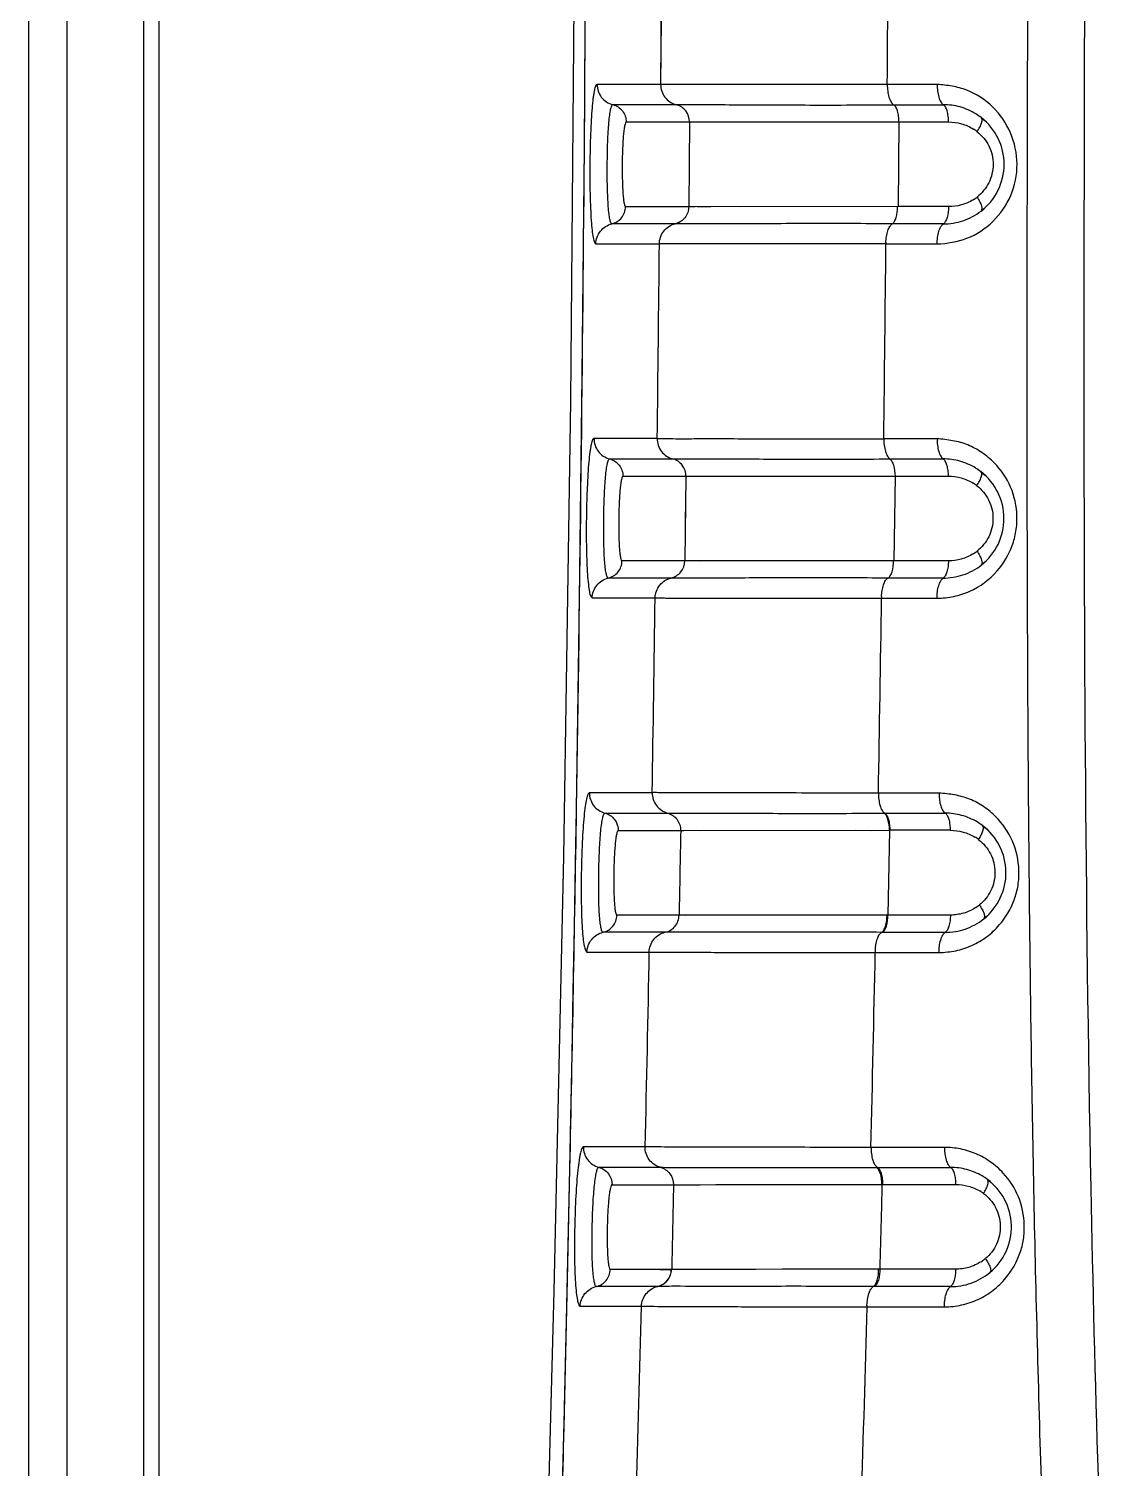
# Model space of a CAD drawing. Header units: millimetres. Extents: x -73584 to -37571, y -61249 to -50748.
# Drawn here: x -48269.71 to -48251.4, y -55144.79 to -55120.41 of the extents above; entities that cross this region are included whole.
import ezdxf

# ---------------------------------------------------------------- set-up
doc = ezdxf.new("R2010")
doc.units = ezdxf.units.MM
doc.header["$LTSCALE"] = 200
for name, color, linetype in [('1', 7, 'Continuous'), ('DIM', 3, 'Continuous'), ('SOLID_1', 7, 'Continuous')]:
    doc.layers.add(name, color=color, linetype=linetype)

# ---------------------------------------------------------------- blocks, each defined once
blk = doc.blocks.new('5569')
at = {"color": 7, "linetype": 'Continuous'}
for p, q in [((-46036.839, -55050.315), (-46036.839, -54818.218)), ((-46037.101, -55042.922), (-46037.101, -54825.611)), ((-46039.052, -55041.77), (-46039.052, -54826.763)), ((-46038.402, -55041.77), (-46038.402, -54826.763))]:
    blk.add_line(p, q, dxfattribs=at)
at = {"layer": '1', "color": 7, "linetype": 'Continuous'}
for p, q in [((-46028.323, -54941.615), (-46028.343, -54944.914)), ((-46028.335, -54943.82), (-46028.343, -54944.914)), ((-46028.343, -54944.914), (-46029.42, -54944.914)), ((-46024.502, -54944.916), (-46028.742, -54944.914)), ((-46023.657, -54944.916), (-46024.502, -54944.916)), ((-46029.155, -54945.256), (-46028.081, -54945.256)), ((-46024.395, -54945.257), (-46023.553, -54945.257)), ((-46028.927, -54945.55), (-46027.855, -54945.55)), ((-46027.856, -54945.55), (-46027.867, -54946.985)), ((-46027.855, -54945.55), (-46023.463, -54945.549)), ((-46027.417, -54945.549), (-46026.997, -54945.55)), ((-46026.997, -54945.55), (-46025.119, -54945.549)), ((-46024.585, -54945.549), (-46024.307, -54945.549)), ((-46024.307, -54945.549), (-46024.32, -54946.984)), ((-46022.909, -54945.477), (-46022.842, -54945.533)), ((-46027.867, -54946.985), (-46028.938, -54946.985)), ((-46027.867, -54946.985), (-46028.937, -54946.985)), ((-46024.32, -54946.984), (-46027.867, -54946.985)), ((-46027.004, -54946.985), (-46027.423, -54946.984)), ((-46023.463, -54946.984), (-46024.32, -54946.984)), ((-46022.851, -54947.008), (-46022.913, -54947.06)), ((-46028.098, -54947.275), (-46029.17, -54947.275)), ((-46023.552, -54947.276), (-46024.418, -54947.276)), ((-46029.441, -54947.613), (-46028.365, -54947.613)), ((-46024.525, -54947.616), (-46023.657, -54947.616)), ((-46028.4, -54950.913), (-46029.472, -54950.913)), ((-46028.601, -54950.913), (-46028.797, -54950.913)), ((-46023.659, -54950.917), (-46024.562, -54950.917)), ((-46029.209, -54951.256), (-46028.14, -54951.256)), ((-46024.455, -54951.257), (-46023.555, -54951.257)), ((-46022.915, -54951.474), (-46022.848, -54951.53)), ((-46028.982, -54951.551), (-46027.915, -54951.551)), ((-46027.915, -54951.551), (-46027.934, -54952.986)), ((-46027.915, -54951.551), (-46024.371, -54951.549)), ((-46027.563, -54951.55), (-46027.143, -54951.55)), ((-46027.143, -54951.55), (-46026.668, -54951.55)), ((-46026.485, -54951.55), (-46025.562, -54951.549)), ((-46024.371, -54951.549), (-46024.391, -54952.984)), ((-46024.371, -54951.549), (-46023.465, -54951.549)), ((-46027.922, -54952.03), (-46027.925, -54952.27)), ((-46027.934, -54952.986), (-46028.998, -54952.986)), ((-46024.391, -54952.984), (-46027.934, -54952.986)), ((-46027.865, -54952.984), (-46027.934, -54952.986)), ((-46023.466, -54952.984), (-46024.39, -54952.984)), ((-46022.848, -54953.004), (-46022.91, -54953.056)), ((-46028.167, -54953.275), (-46029.232, -54953.275)), ((-46023.555, -54953.276), (-46024.492, -54953.276)), ((-46029.504, -54953.612), (-46028.435, -54953.612)), ((-46024.599, -54953.617), (-46023.659, -54953.617)), ((-46028.487, -54956.911), (-46029.55, -54956.911)), ((-46023.625, -54956.918), (-46024.653, -54956.918)), ((-46029.77, -54957.195), (-46029.769, -54957.195)), ((-46029.287, -54957.256), (-46028.227, -54957.256)), ((-46024.557, -54957.257), (-46023.52, -54957.257)), ((-46029.062, -54957.551), (-46027.949, -54957.551)), ((-46028.005, -54957.551), (-46024.465, -54957.548)), ((-46027.659, -54957.551), (-46025.049, -54957.548)), ((-46025.049, -54957.548), (-46024.761, -54957.549)), ((-46024.465, -54957.548), (-46024.492, -54958.983)), ((-46023.431, -54957.548), (-46024.465, -54957.548)), ((-46022.887, -54957.468), (-46022.822, -54957.523)), ((-46028.031, -54958.986), (-46029.084, -54958.987)), ((-46023.433, -54958.983), (-46028.033, -54958.987)), ((-46026.969, -54958.985), (-46027.571, -54958.986)), ((-46022.806, -54958.996), (-46022.867, -54959.049)), ((-46028.263, -54959.275), (-46029.319, -54959.275)), ((-46023.521, -54959.276), (-46024.598, -54959.276)), ((-46029.593, -54959.611), (-46028.536, -54959.611)), ((-46024.705, -54959.618), (-46023.625, -54959.618)), ((-46028.604, -54962.91), (-46029.652, -54962.91)), ((-46028.798, -54962.91), (-46028.989, -54962.91)), ((-46023.534, -54962.92), (-46024.778, -54962.92)), ((-46029.955, -54966.628), (-46029.881, -54963.284)), ((-46029.882, -54963.284), (-46029.881, -54963.284)), ((-46029.392, -54963.255), (-46028.348, -54963.255)), ((-46028.77, -54963.255), (-46028.568, -54963.255)), ((-46024.686, -54963.258), (-46023.429, -54963.258)), ((-46029.167, -54963.552), (-46028.125, -54963.552)), ((-46028.128, -54963.552), (-46024.593, -54963.547)), ((-46027.671, -54963.552), (-46027.41, -54963.55)), ((-46025.176, -54963.549), (-46024.593, -54963.547)), ((-46024.576, -54963.55), (-46024.593, -54963.547)), ((-46024.576, -54963.547), (-46023.339, -54963.547)), ((-46022.806, -54963.461), (-46022.744, -54963.511)), ((-46028.162, -54964.987), (-46029.196, -54964.987)), ((-46028.353, -54964.987), (-46028.156, -54964.987)), ((-46024.648, -54964.982), (-46028.157, -54964.987)), ((-46028.045, -54964.986), (-46028.157, -54964.987)), ((-46024.648, -54964.982), (-46025.227, -54964.984)), ((-46023.344, -54964.982), (-46024.648, -54964.982)), ((-46022.705, -54964.986), (-46022.763, -54965.038)), ((-46028.396, -54965.274), (-46029.433, -54965.274)), ((-46028.39, -54965.274), (-46028.395, -54965.274)), ((-46023.431, -54965.277), (-46024.739, -54965.277)), ((-46029.707, -54965.609), (-46028.667, -54965.609)), ((-46024.846, -54965.621), (-46023.533, -54965.621)), ((-46029.98, -54967.664), (-46029.955, -54966.628))]:
    blk.add_line(p, q, dxfattribs=at)
for points in [[(-46029.77, -54957.195), (-46029.717, -54953.632), (-46029.672, -54949.836), (-46029.636, -54945.982), (-46029.611, -54942.07), (-46029.596, -54938.101), (-46029.591, -54934.266)], [(-46029.112, -54944.914), (-46029.276, -54944.914), (-46029.42, -54944.914)], [(-46027.855, -54945.55), (-46027.828, -54945.55), (-46027.801, -54945.55), (-46027.775, -54945.55), (-46027.747, -54945.55)], [(-46027.679, -54945.55), (-46027.644, -54945.55), (-46027.604, -54945.55), (-46027.552, -54945.55), (-46027.488, -54945.549), (-46027.417, -54945.549)], [(-46027.758, -54946.985), (-46027.786, -54946.985), (-46027.813, -54946.985), (-46027.84, -54946.985), (-46027.867, -54946.985)], [(-46027.423, -54946.984), (-46027.495, -54946.985), (-46027.559, -54946.985), (-46027.612, -54946.985), (-46027.653, -54946.985), (-46027.69, -54946.985), (-46027.725, -54946.985)], [(-46028.987, -54950.913), (-46029.165, -54950.913), (-46029.328, -54950.913), (-46029.473, -54950.913)], [(-46027.882, -54951.55), (-46027.848, -54951.551), (-46027.815, -54951.55), (-46027.734, -54951.551)], [(-46027.734, -54951.551), (-46027.684, -54951.55), (-46027.629, -54951.55), (-46027.563, -54951.55)], [(-46028.133, -54952.986), (-46028.328, -54952.986), (-46028.516, -54952.986), (-46028.693, -54952.986), (-46028.854, -54952.986), (-46028.998, -54952.986)], [(-46024.391, -54952.984), (-46024.993, -54952.985), (-46025.536, -54952.984), (-46026.02, -54952.984), (-46026.446, -54952.985), (-46026.807, -54952.985), (-46027.109, -54952.985), (-46027.36, -54952.985), (-46027.547, -54952.985), (-46027.683, -54952.987), (-46027.865, -54952.984)], [(-46029.882, -54963.284), (-46029.864, -54962.414), (-46029.843, -54961.347), (-46029.823, -54960.274), (-46029.803, -54959.195), (-46029.785, -54958.11), (-46029.77, -54957.195)], [(-46029.062, -54957.551), (-46028.917, -54957.552), (-46028.756, -54957.551), (-46028.58, -54957.551), (-46028.393, -54957.551)], [(-46028.031, -54958.986), (-46028.226, -54958.986), (-46028.419, -54958.986), (-46028.604, -54958.986), (-46028.779, -54958.986), (-46028.94, -54958.987), (-46029.084, -54958.987)], [(-46027.771, -54958.986), (-46027.915, -54958.988), (-46028.033, -54958.987)], [(-46024.506, -54958.983), (-46025.076, -54958.985), (-46025.614, -54958.984), (-46026.116, -54958.983), (-46026.572, -54958.985), (-46026.969, -54958.985)], [(-46029.173, -54962.91), (-46029.347, -54962.91), (-46029.508, -54962.911), (-46029.653, -54962.91)], [(-46031.201, -54985.299), (-46030.891, -54983.906), (-46030.664, -54982.456), (-46030.504, -54980.952), (-46030.388, -54979.403), (-46030.299, -54977.809), (-46030.231, -54976.168), (-46030.172, -54974.478), (-46030.118, -54972.734), (-46030.065, -54970.934), (-46030.016, -54969.074), (-46029.968, -54967.152), (-46029.922, -54965.162), (-46029.882, -54963.284)], [(-46029.972, -54967.322), (-46029.927, -54965.377), (-46029.881, -54963.284)], [(-46029.167, -54963.552), (-46029.023, -54963.553), (-46028.864, -54963.552), (-46028.69, -54963.551), (-46028.507, -54963.552), (-46028.318, -54963.551), (-46028.125, -54963.552)], [(-46028.128, -54963.552), (-46028.014, -54963.551), (-46027.671, -54963.552)], [(-46027.41, -54963.55), (-46026.689, -54963.549), (-46026.231, -54963.548), (-46025.176, -54963.549)], [(-46028.353, -54964.987), (-46028.541, -54964.987), (-46028.722, -54964.987), (-46028.894, -54964.987), (-46029.053, -54964.988), (-46029.196, -54964.987)], [(-46027.444, -54964.986), (-46027.703, -54964.987), (-46028.045, -54964.986)], [(-46025.227, -54964.984), (-46026.275, -54964.983), (-46026.729, -54964.985), (-46027.444, -54964.986)]]:
    blk.add_lwpolyline(points, dxfattribs=at)
for centre, radius, start, end in [((-47447.441, -54934.693), 1417.851, 359.090686, 0.017243), ((-47338.492, -54934.868), 1314.028, 359.561867, 359.705763), ((-46023.551, -54946.303), 1.047, 52.1466, 58.2903), ((-46023.523, -54946.266), 1.001, 307.5551, 52.1364), ((-46023.432, -54946.293), 0.735, 51.9359, 58.0799), ((-46023.449, -54946.215), 0.767, 301.7368, 307.6043), ((-47300.23, -54935.718), 1271.921, 359.315511, 359.464139), ((-47232.584, -54935.787), 1208.117, 359.282472, 359.439004), ((-46023.649, -54947.616), 0.877, 178.4112, 179.9841), ((-46023.553, -54952.304), 1.047, 52.4266, 58.5237), ((-46023.525, -54952.266), 1.001, 307.9153, 52.4141), ((-46023.424, -54952.279), 0.719, 52.1078, 58.4201), ((-46023.45, -54952.217), 0.764, 302.1009, 307.9806), ((-47216.365, -54936.808), 1188.048, 359.030428, 359.18956), ((-47138.807, -54937.071), 1114.331, 358.979503, 359.149239), ((-46023.724, -54953.616), 0.875, 178.2217, 180.0396), ((-47322.007, -54936.412), 1292.406, 358.80863, 359.078635), ((-46023.519, -54958.304), 1.048, 52.9197, 58.9354), ((-46023.491, -54958.266), 1.001, 308.5889, 52.9037), ((-46023.385, -54958.269), 0.709, 52.5357, 58.9555), ((-46023.417, -54958.215), 0.764, 302.8062, 308.6406), ((-47145.149, -54938.094), 1116.821, 358.726758, 358.896054), ((-46967.074, -54940.367), 942.565, 358.62898, 358.82969), ((-46023.832, -54959.616), 0.873, 178.0876, 180.1341), ((-46023.428, -54964.305), 1.048, 53.609, 59.509), ((-46023.29, -54964.26), 0.7, 53.1779, 59.5936), ((-46023.4, -54964.266), 1.001, 309.5944, 53.5896), ((-46023.329, -54964.213), 0.766, 302.953, 309.6437), ((-46997.985, -54941.574), 969.615, 358.384571, 358.57959), ((-47109.05, -54936.393), 1084.599, 358.281347, 358.455818), ((-46023.973, -54965.616), 0.872, 179.0827, 180.2666), ((-46890.302, -54946.929), 860.572, 358.265163, 358.619362)]:
    blk.add_arc(centre, radius, start, end, dxfattribs=at)
for points, knots in [([(-46022.106, -54934.266), (-46022.106, -54937.529), (-46022.131, -54944.055), (-46022.145, -54952.213), (-46022.103, -54958.74), (-46022.033, -54963.635), (-46021.904, -54968.529), (-46021.787, -54971.791), (-46021.718, -54973.422)], [0, 0, 0, 0, 0.249953, 0.499941, 0.624946, 0.74996, 0.874982, 1, 1, 1, 1]), ([(-46029.42, -54944.914), (-46029.43, -54944.91), (-46029.447, -54944.94), (-46029.457, -54944.972), (-46029.468, -54945.02), (-46029.478, -54945.076), (-46029.488, -54945.144), (-46029.497, -54945.222), (-46029.509, -54945.346), (-46029.521, -54945.521), (-46029.536, -54945.839), (-46029.543, -54946.178), (-46029.544, -54946.523), (-46029.54, -54946.773), (-46029.532, -54947.004), (-46029.522, -54947.207), (-46029.508, -54947.371), (-46029.492, -54947.482), (-46029.477, -54947.547), (-46029.466, -54947.58), (-46029.456, -54947.603), (-46029.446, -54947.613), (-46029.441, -54947.613)], [0, 0, 0, 0, 0.012052, 0.024956, 0.042165, 0.063413, 0.088571, 0.117497, 0.150025, 0.224852, 0.310431, 0.49991, 0.596653, 0.689492, 0.77491, 0.850335, 0.912042, 0.956409, 0.972648, 0.985541, 0.994716, 1, 1, 1, 1]), ([(-46029.42, -54944.914), (-46029.42, -54944.989), (-46029.381, -54945.11), (-46029.265, -54945.214), (-46029.192, -54945.247), (-46029.154, -54945.256)], [0, 0, 0, 0, 0.48949, 0.749092, 1, 1, 1, 1]), ([(-46028.343, -54944.914), (-46028.343, -54944.99), (-46028.292, -54945.147), (-46028.154, -54945.238), (-46028.08, -54945.256)], [0, 0, 0, 0, 0.502216, 1, 1, 1, 1]), ([(-46024.502, -54944.916), (-46024.502, -54944.952), (-46024.497, -54945.024), (-46024.478, -54945.125), (-46024.445, -54945.204), (-46024.413, -54945.246), (-46024.395, -54945.257)], [0, 0, 0, 0, 0.297087, 0.587251, 0.828004, 1, 1, 1, 1]), ([(-46022.716, -54945.295), (-46022.841, -54945.174), (-46023.066, -54945.027), (-46023.401, -54944.937), (-46023.572, -54944.92), (-46023.657, -54944.916)], [0, 0, 0, 0, 0.50412, 0.752607, 1, 1, 1, 1]), ([(-46023.657, -54944.916), (-46023.657, -54944.952), (-46023.652, -54945.024), (-46023.634, -54945.124), (-46023.602, -54945.204), (-46023.57, -54945.246), (-46023.553, -54945.257)], [0, 0, 0, 0, 0.2979, 0.588724, 0.829401, 1, 1, 1, 1]), ([(-46029.17, -54947.275), (-46029.173, -54947.275), (-46029.181, -54947.269), (-46029.194, -54947.243), (-46029.207, -54947.187), (-46029.22, -54947.096), (-46029.231, -54946.972), (-46029.239, -54946.822), (-46029.248, -54946.585), (-46029.249, -54946.333), (-46029.245, -54946.076), (-46029.24, -54945.89), (-46029.232, -54945.719), (-46029.222, -54945.568), (-46029.209, -54945.443), (-46029.194, -54945.348), (-46029.179, -54945.29), (-46029.166, -54945.263), (-46029.158, -54945.256), (-46029.154, -54945.256)], [0, 0, 0, 0, 0.005095, 0.013507, 0.042615, 0.0882, 0.149453, 0.224146, 0.309336, 0.497832, 0.594032, 0.686201, 0.770907, 0.845571, 0.907826, 0.955381, 0.98606, 0.994829, 1, 1, 1, 1]), ([(-46029.154, -54945.256), (-46029.091, -54945.272), (-46028.971, -54945.349), (-46028.926, -54945.484), (-46028.927, -54945.55)], [0, 0, 0, 0, 0.499352, 1, 1, 1, 1]), ([(-46028.08, -54945.256), (-46027.711, -54945.256), (-46027.164, -54945.256), (-46026.409, -54945.259), (-46025.55, -54945.265), (-46024.871, -54945.261), (-46024.399, -54945.257)], [0, 0, 0, 0, 0.300217, 0.446359, 0.615522, 1, 1, 1, 1]), ([(-46027.854, -54945.55), (-46027.854, -54945.484), (-46027.898, -54945.35), (-46028.017, -54945.272), (-46028.08, -54945.256)], [0, 0, 0, 0, 0.5023, 1, 1, 1, 1]), ([(-46024.303, -54945.549), (-46024.303, -54945.517), (-46024.307, -54945.454), (-46024.324, -54945.368), (-46024.352, -54945.3), (-46024.38, -54945.266), (-46024.395, -54945.257)], [0, 0, 0, 0, 0.305731, 0.597976, 0.834022, 1, 1, 1, 1]), ([(-46023.001, -54945.413), (-46023.084, -54945.361), (-46023.263, -54945.283), (-46023.457, -54945.257), (-46023.553, -54945.257)], [0, 0, 0, 0, 0.505184, 1, 1, 1, 1]), ([(-46023.463, -54945.549), (-46023.463, -54945.517), (-46023.468, -54945.454), (-46023.484, -54945.368), (-46023.511, -54945.301), (-46023.538, -54945.266), (-46023.553, -54945.257)], [0, 0, 0, 0, 0.306788, 0.599737, 0.835553, 1, 1, 1, 1]), ([(-46022.712, -54947.233), (-46022.586, -54947.109), (-46022.374, -54946.807), (-46022.265, -54946.263), (-46022.38, -54945.723), (-46022.589, -54945.419), (-46022.716, -54945.295)], [0, 0, 0, 0, 0.247361, 0.500087, 0.75275, 1, 1, 1, 1]), ([(-46028.927, -54945.55), (-46028.933, -54945.549), (-46028.945, -54945.574), (-46028.953, -54945.611), (-46028.965, -54945.679), (-46028.974, -54945.766), (-46028.982, -54945.874), (-46028.991, -54946.043), (-46028.996, -54946.268), (-46028.994, -54946.492), (-46028.988, -54946.661), (-46028.982, -54946.769), (-46028.974, -54946.856), (-46028.964, -54946.924), (-46028.955, -54946.962), (-46028.944, -54946.985), (-46028.937, -54946.985)], [0, 0, 0, 0, 0.012821, 0.04244, 0.088768, 0.150511, 0.225615, 0.311195, 0.500473, 0.689615, 0.775071, 0.850053, 0.911678, 0.957834, 0.987183, 1, 1, 1, 1]), ([(-46023.463, -54945.549), (-46023.39, -54945.55), (-46023.242, -54945.569), (-46023.106, -54945.63), (-46023.043, -54945.669)], [0, 0, 0, 0, 0.496989, 1, 1, 1, 1]), ([(-46022.978, -54945.714), (-46022.961, -54945.689), (-46022.933, -54945.64), (-46022.906, -54945.579), (-46022.895, -54945.535), (-46022.893, -54945.505), (-46022.9, -54945.484), (-46022.909, -54945.477)], [0, 0, 0, 0, 0.34852, 0.653554, 0.773214, 0.869088, 1, 1, 1, 1]), ([(-46022.978, -54945.714), (-46022.937, -54945.746), (-46022.862, -54945.82), (-46022.746, -54945.999), (-46022.683, -54946.269), (-46022.747, -54946.538), (-46022.864, -54946.716), (-46022.94, -54946.79), (-46022.981, -54946.822)], [0, 0, 0, 0, 0.122571, 0.247329, 0.499936, 0.752621, 0.877368, 1, 1, 1, 1]), ([(-46022.981, -54946.822), (-46022.965, -54946.847), (-46022.936, -54946.896), (-46022.909, -54946.957), (-46022.899, -54947.002), (-46022.898, -54947.031), (-46022.904, -54947.053), (-46022.913, -54947.06)], [0, 0, 0, 0, 0.348523, 0.653559, 0.773219, 0.869091, 1, 1, 1, 1]), ([(-46029.17, -54947.275), (-46029.106, -54947.261), (-46028.985, -54947.186), (-46028.938, -54947.051), (-46028.937, -54946.985)], [0, 0, 0, 0, 0.499353, 1, 1, 1, 1]), ([(-46027.867, -54946.985), (-46027.868, -54947.051), (-46027.914, -54947.185), (-46028.034, -54947.261), (-46028.098, -54947.275)], [0, 0, 0, 0, 0.502394, 1, 1, 1, 1]), ([(-46024.418, -54947.276), (-46024.403, -54947.267), (-46024.375, -54947.231), (-46024.337, -54947.134), (-46024.326, -54947.046), (-46024.326, -54946.984)], [0, 0, 0, 0, 0.171607, 0.405948, 1, 1, 1, 1]), ([(-46023.463, -54946.984), (-46023.463, -54947.046), (-46023.474, -54947.134), (-46023.511, -54947.231), (-46023.537, -54947.267), (-46023.552, -54947.276)], [0, 0, 0, 0, 0.595852, 0.830056, 1, 1, 1, 1]), ([(-46023.552, -54947.276), (-46023.44, -54947.276), (-46023.211, -54947.239), (-46023.005, -54947.13), (-46022.913, -54947.06)], [0, 0, 0, 0, 0.491754, 1, 1, 1, 1]), ([(-46023.046, -54946.867), (-46023.108, -54946.905), (-46023.244, -54946.965), (-46023.39, -54946.984), (-46023.463, -54946.984)], [0, 0, 0, 0, 0.502953, 1, 1, 1, 1]), ([(-46029.441, -54947.613), (-46029.44, -54947.537), (-46029.381, -54947.384), (-46029.244, -54947.293), (-46029.17, -54947.275)], [0, 0, 0, 0, 0.500622, 1, 1, 1, 1]), ([(-46028.365, -54947.613), (-46028.364, -54947.537), (-46028.311, -54947.381), (-46028.17, -54947.292), (-46028.097, -54947.275)], [0, 0, 0, 0, 0.502288, 1, 1, 1, 1]), ([(-46024.418, -54947.276), (-46024.889, -54947.272), (-46025.568, -54947.268), (-46026.425, -54947.273), (-46027.18, -54947.276), (-46027.728, -54947.276), (-46028.096, -54947.275)], [0, 0, 0, 0, 0.384335, 0.553398, 0.699395, 1, 1, 1, 1]), ([(-46024.525, -54947.592), (-46024.524, -54947.558), (-46024.518, -54947.49), (-46024.498, -54947.397), (-46024.466, -54947.324), (-46024.435, -54947.286), (-46024.418, -54947.276)], [0, 0, 0, 0, 0.302272, 0.59128, 0.828823, 1, 1, 1, 1]), ([(-46023.657, -54947.616), (-46023.486, -54947.609), (-46023.136, -54947.553), (-46022.837, -54947.356), (-46022.712, -54947.233)], [0, 0, 0, 0, 0.495123, 1, 1, 1, 1]), ([(-46023.657, -54947.616), (-46023.657, -54947.58), (-46023.652, -54947.508), (-46023.633, -54947.408), (-46023.602, -54947.328), (-46023.57, -54947.287), (-46023.552, -54947.276)], [0, 0, 0, 0, 0.298291, 0.589223, 0.829699, 1, 1, 1, 1]), ([(-46024.525, -54947.616), (-46024.781, -54947.616), (-46025.275, -54947.616), (-46025.983, -54947.616), (-46026.62, -54947.615), (-46027.17, -54947.614), (-46027.569, -54947.614), (-46027.837, -54947.614), (-46027.992, -54947.615), (-46028.114, -54947.617), (-46028.209, -54947.615), (-46028.289, -54947.611), (-46028.34, -54947.612), (-46028.365, -54947.613)], [0, 0, 0, 0, 0.199406, 0.386353, 0.55326, 0.696877, 0.816093, 0.865518, 0.906306, 0.937036, 0.960437, 0.980671, 1, 1, 1, 1]), ([(-46029.473, -54950.913), (-46029.484, -54950.91), (-46029.499, -54950.939), (-46029.51, -54950.971), (-46029.522, -54951.018), (-46029.532, -54951.074), (-46029.547, -54951.172), (-46029.562, -54951.318), (-46029.577, -54951.52), (-46029.589, -54951.751), (-46029.598, -54952.002), (-46029.604, -54952.347), (-46029.604, -54952.685), (-46029.595, -54953.003), (-46029.585, -54953.206), (-46029.571, -54953.372), (-46029.555, -54953.493), (-46029.536, -54953.571), (-46029.514, -54953.604), (-46029.504, -54953.612)], [0, 0, 0, 0, 0.012452, 0.025097, 0.042101, 0.06331, 0.088544, 0.150245, 0.225285, 0.31097, 0.403992, 0.500793, 0.69033, 0.775625, 0.850542, 0.912752, 0.958583, 0.985417, 1, 1, 1, 1]), ([(-46029.472, -54950.913), (-46029.473, -54950.988), (-46029.434, -54951.108), (-46029.319, -54951.213), (-46029.246, -54951.247), (-46029.208, -54951.256)], [0, 0, 0, 0, 0.489108, 0.748818, 1, 1, 1, 1]), ([(-46028.4, -54950.913), (-46028.401, -54950.989), (-46028.351, -54951.146), (-46028.213, -54951.237), (-46028.139, -54951.256)], [0, 0, 0, 0, 0.502204, 1, 1, 1, 1]), ([(-46028.4, -54950.913), (-46028.349, -54950.908), (-46028.226, -54950.913), (-46027.99, -54950.915), (-46027.654, -54950.913), (-46027.206, -54950.914), (-46026.657, -54950.914), (-46026.019, -54950.915), (-46025.311, -54950.916), (-46024.817, -54950.917), (-46024.562, -54950.917)], [0, 0, 0, 0, 0.039961, 0.095851, 0.184507, 0.30277, 0.446364, 0.613664, 0.800761, 1, 1, 1, 1]), ([(-46024.562, -54950.917), (-46024.562, -54950.953), (-46024.557, -54951.025), (-46024.538, -54951.125), (-46024.505, -54951.205), (-46024.473, -54951.246), (-46024.455, -54951.257)], [0, 0, 0, 0, 0.297515, 0.58778, 0.828295, 1, 1, 1, 1]), ([(-46022.688, -54951.325), (-46022.753, -54951.26), (-46022.893, -54951.142), (-46023.132, -54951.011), (-46023.393, -54950.941), (-46023.57, -54950.923), (-46023.659, -54950.917)], [0, 0, 0, 0, 0.254893, 0.505799, 0.753129, 1, 1, 1, 1]), ([(-46023.659, -54950.917), (-46023.659, -54950.953), (-46023.654, -54951.025), (-46023.635, -54951.125), (-46023.604, -54951.204), (-46023.572, -54951.246), (-46023.555, -54951.257)], [0, 0, 0, 0, 0.298255, 0.589189, 0.829685, 1, 1, 1, 1]), ([(-46029.232, -54953.275), (-46029.235, -54953.275), (-46029.244, -54953.268), (-46029.256, -54953.241), (-46029.27, -54953.183), (-46029.283, -54953.089), (-46029.294, -54952.964), (-46029.302, -54952.815), (-46029.308, -54952.579), (-46029.308, -54952.266), (-46029.301, -54951.952), (-46029.289, -54951.716), (-46029.278, -54951.566), (-46029.264, -54951.442), (-46029.248, -54951.348), (-46029.233, -54951.29), (-46029.22, -54951.263), (-46029.212, -54951.256), (-46029.208, -54951.256)], [0, 0, 0, 0, 0.005243, 0.01402, 0.044507, 0.091678, 0.153425, 0.227516, 0.311758, 0.499352, 0.687122, 0.771596, 0.845991, 0.908035, 0.95543, 0.986011, 0.994789, 1, 1, 1, 1]), ([(-46029.208, -54951.256), (-46029.145, -54951.272), (-46029.029, -54951.352), (-46028.981, -54951.485), (-46028.982, -54951.551)], [0, 0, 0, 0, 0.499348, 1, 1, 1, 1]), ([(-46028.138, -54951.256), (-46027.77, -54951.256), (-46027.015, -54951.255), (-46025.79, -54951.265), (-46024.934, -54951.26), (-46024.463, -54951.257)], [0, 0, 0, 0, 0.300958, 0.615649, 1, 1, 1, 1]), ([(-46027.914, -54951.551), (-46027.914, -54951.485), (-46027.957, -54951.35), (-46028.075, -54951.272), (-46028.138, -54951.256)], [0, 0, 0, 0, 0.502274, 1, 1, 1, 1]), ([(-46024.463, -54951.257), (-46024.448, -54951.266), (-46024.42, -54951.3), (-46024.381, -54951.397), (-46024.371, -54951.486), (-46024.371, -54951.549)], [0, 0, 0, 0, 0.164361, 0.402755, 1, 1, 1, 1]), ([(-46023.006, -54951.41), (-46023.089, -54951.36), (-46023.267, -54951.283), (-46023.46, -54951.257), (-46023.555, -54951.257)], [0, 0, 0, 0, 0.505133, 1, 1, 1, 1]), ([(-46023.465, -54951.549), (-46023.465, -54951.517), (-46023.469, -54951.454), (-46023.486, -54951.368), (-46023.513, -54951.301), (-46023.54, -54951.266), (-46023.555, -54951.257)], [0, 0, 0, 0, 0.307018, 0.600027, 0.83573, 1, 1, 1, 1]), ([(-46022.983, -54951.711), (-46022.966, -54951.686), (-46022.938, -54951.637), (-46022.911, -54951.576), (-46022.901, -54951.531), (-46022.899, -54951.502), (-46022.905, -54951.481), (-46022.914, -54951.474)], [0, 0, 0, 0, 0.34853, 0.653569, 0.773229, 0.8691, 1, 1, 1, 1]), ([(-46022.639, -54953.153), (-46022.53, -54953.028), (-46022.398, -54952.807), (-46022.313, -54952.482), (-46022.291, -54952.143), (-46022.379, -54951.724), (-46022.573, -54951.442), (-46022.688, -54951.325)], [0, 0, 0, 0, 0.248015, 0.374368, 0.50145, 0.753336, 1, 1, 1, 1]), ([(-46028.982, -54951.551), (-46028.988, -54951.55), (-46029, -54951.574), (-46029.009, -54951.611), (-46029.021, -54951.68), (-46029.031, -54951.767), (-46029.039, -54951.875), (-46029.049, -54952.044), (-46029.055, -54952.268), (-46029.054, -54952.493), (-46029.049, -54952.662), (-46029.042, -54952.77), (-46029.035, -54952.857), (-46029.024, -54952.925), (-46029.017, -54952.962), (-46029.005, -54952.986), (-46028.998, -54952.986)], [0, 0, 0, 0, 0.012904, 0.04258, 0.088956, 0.150737, 0.225865, 0.311459, 0.500697, 0.689755, 0.775163, 0.850078, 0.911629, 0.957778, 0.987256, 1, 1, 1, 1]), ([(-46023.465, -54951.549), (-46023.393, -54951.549), (-46023.246, -54951.568), (-46023.11, -54951.628), (-46023.048, -54951.666)], [0, 0, 0, 0, 0.497004, 1, 1, 1, 1]), ([(-46022.983, -54951.711), (-46022.942, -54951.743), (-46022.866, -54951.817), (-46022.749, -54951.995), (-46022.685, -54952.264), (-46022.748, -54952.534), (-46022.864, -54952.712), (-46022.939, -54952.786), (-46022.98, -54952.819)], [0, 0, 0, 0, 0.122558, 0.247306, 0.499898, 0.752609, 0.877348, 1, 1, 1, 1]), ([(-46023.044, -54952.863), (-46023.107, -54952.903), (-46023.244, -54952.964), (-46023.392, -54952.983), (-46023.466, -54952.984)], [0, 0, 0, 0, 0.502953, 1, 1, 1, 1]), ([(-46022.98, -54952.819), (-46022.963, -54952.844), (-46022.934, -54952.892), (-46022.907, -54952.954), (-46022.897, -54952.998), (-46022.895, -54953.027), (-46022.901, -54953.049), (-46022.91, -54953.056)], [0, 0, 0, 0, 0.348562, 0.653617, 0.773275, 0.869137, 1, 1, 1, 1]), ([(-46029.232, -54953.275), (-46029.168, -54953.261), (-46029.046, -54953.186), (-46028.999, -54953.052), (-46028.998, -54952.986)], [0, 0, 0, 0, 0.499338, 1, 1, 1, 1]), ([(-46028.166, -54953.275), (-46028.103, -54953.26), (-46027.982, -54953.185), (-46027.936, -54953.051), (-46027.935, -54952.986)], [0, 0, 0, 0, 0.49771, 1, 1, 1, 1]), ([(-46024.4, -54952.984), (-46024.4, -54953.046), (-46024.41, -54953.136), (-46024.449, -54953.233), (-46024.477, -54953.267), (-46024.492, -54953.276)], [0, 0, 0, 0, 0.59689, 0.83541, 1, 1, 1, 1]), ([(-46023.659, -54953.617), (-46023.564, -54953.615), (-46023.374, -54953.595), (-46023.007, -54953.479), (-46022.766, -54953.299), (-46022.639, -54953.153)], [0, 0, 0, 0, 0.246659, 0.495238, 1, 1, 1, 1]), ([(-46023.466, -54952.984), (-46023.466, -54953.016), (-46023.47, -54953.079), (-46023.486, -54953.165), (-46023.513, -54953.232), (-46023.54, -54953.267), (-46023.555, -54953.276)], [0, 0, 0, 0, 0.306778, 0.599726, 0.835551, 1, 1, 1, 1]), ([(-46023.555, -54953.276), (-46023.442, -54953.276), (-46023.21, -54953.239), (-46023.002, -54953.128), (-46022.91, -54953.056)], [0, 0, 0, 0, 0.491772, 1, 1, 1, 1]), ([(-46029.504, -54953.612), (-46029.503, -54953.536), (-46029.444, -54953.383), (-46029.306, -54953.292), (-46029.232, -54953.275)], [0, 0, 0, 0, 0.500638, 1, 1, 1, 1]), ([(-46028.435, -54953.612), (-46028.434, -54953.536), (-46028.381, -54953.379), (-46028.24, -54953.292), (-46028.166, -54953.275)], [0, 0, 0, 0, 0.502277, 1, 1, 1, 1]), ([(-46024.492, -54953.276), (-46024.963, -54953.273), (-46025.819, -54953.268), (-46027.043, -54953.276), (-46027.797, -54953.275), (-46028.165, -54953.275)], [0, 0, 0, 0, 0.384623, 0.699201, 1, 1, 1, 1]), ([(-46024.599, -54953.589), (-46024.598, -54953.555), (-46024.591, -54953.488), (-46024.571, -54953.396), (-46024.539, -54953.323), (-46024.509, -54953.286), (-46024.492, -54953.276)], [0, 0, 0, 0, 0.302596, 0.591292, 0.828575, 1, 1, 1, 1]), ([(-46023.659, -54953.617), (-46023.659, -54953.581), (-46023.654, -54953.509), (-46023.636, -54953.409), (-46023.604, -54953.329), (-46023.572, -54953.287), (-46023.555, -54953.276)], [0, 0, 0, 0, 0.297862, 0.588688, 0.829391, 1, 1, 1, 1]), ([(-46028.435, -54953.612), (-46028.411, -54953.611), (-46028.359, -54953.612), (-46028.275, -54953.613), (-46028.175, -54953.613), (-46027.99, -54953.613), (-46027.687, -54953.613), (-46027.241, -54953.614), (-46026.694, -54953.614), (-46026.057, -54953.615), (-46025.348, -54953.617), (-46024.854, -54953.618), (-46024.599, -54953.617)], [0, 0, 0, 0, 0.019329, 0.040442, 0.065773, 0.09765, 0.185248, 0.302559, 0.446113, 0.613512, 0.80071, 1, 1, 1, 1]), ([(-46029.55, -54956.911), (-46029.555, -54956.912), (-46029.566, -54956.922), (-46029.576, -54956.944), (-46029.588, -54956.977), (-46029.606, -54957.042), (-46029.624, -54957.153), (-46029.643, -54957.318), (-46029.659, -54957.521), (-46029.672, -54957.753), (-46029.682, -54958.003), (-46029.69, -54958.348), (-46029.691, -54958.686), (-46029.683, -54959.003), (-46029.673, -54959.205), (-46029.66, -54959.369), (-46029.643, -54959.491), (-46029.625, -54959.567), (-46029.604, -54959.603), (-46029.593, -54959.611)], [0, 0, 0, 0, 0.005572, 0.014803, 0.027536, 0.043722, 0.088516, 0.150402, 0.226299, 0.312417, 0.40525, 0.501804, 0.691154, 0.776222, 0.850969, 0.912487, 0.9574, 0.985285, 1, 1, 1, 1]), ([(-46029.55, -54956.911), (-46029.551, -54956.986), (-46029.513, -54957.107), (-46029.397, -54957.212), (-46029.324, -54957.246), (-46029.287, -54957.256)], [0, 0, 0, 0, 0.488709, 0.748531, 1, 1, 1, 1]), ([(-46024.653, -54956.918), (-46024.908, -54956.919), (-46025.402, -54956.918), (-46026.111, -54956.915), (-46026.749, -54956.915), (-46027.225, -54956.914), (-46027.557, -54956.913), (-46027.765, -54956.913), (-46027.946, -54956.913), (-46028.097, -54956.912), (-46028.223, -54956.912), (-46028.325, -54956.913), (-46028.41, -54956.911), (-46028.464, -54956.906), (-46028.488, -54956.911)], [0, 0, 0, 0, 0.199207, 0.386781, 0.554727, 0.698051, 0.759631, 0.81409, 0.861102, 0.900541, 0.932932, 0.959043, 0.980651, 1, 1, 1, 1]), ([(-46028.487, -54956.911), (-46028.488, -54956.987), (-46028.434, -54957.142), (-46028.3, -54957.237), (-46028.227, -54957.256)], [0, 0, 0, 0, 0.502113, 1, 1, 1, 1]), ([(-46024.653, -54956.918), (-46024.653, -54956.954), (-46024.648, -54957.026), (-46024.629, -54957.126), (-46024.596, -54957.206), (-46024.563, -54957.247), (-46024.545, -54957.257)], [0, 0, 0, 0, 0.298245, 0.588675, 0.828784, 1, 1, 1, 1]), ([(-46022.66, -54957.321), (-46022.724, -54957.256), (-46022.864, -54957.14), (-46023.102, -54957.011), (-46023.361, -54956.942), (-46023.537, -54956.924), (-46023.625, -54956.918)], [0, 0, 0, 0, 0.254927, 0.505815, 0.753127, 1, 1, 1, 1]), ([(-46023.625, -54956.918), (-46023.625, -54956.991), (-46023.614, -54957.094), (-46023.569, -54957.207), (-46023.538, -54957.247), (-46023.52, -54957.257)], [0, 0, 0, 0, 0.599894, 0.832094, 1, 1, 1, 1]), ([(-46029.319, -54959.275), (-46029.323, -54959.274), (-46029.331, -54959.268), (-46029.344, -54959.24), (-46029.358, -54959.183), (-46029.371, -54959.089), (-46029.381, -54958.964), (-46029.389, -54958.815), (-46029.394, -54958.579), (-46029.393, -54958.266), (-46029.384, -54957.952), (-46029.371, -54957.716), (-46029.359, -54957.566), (-46029.344, -54957.441), (-46029.328, -54957.347), (-46029.313, -54957.289), (-46029.299, -54957.262), (-46029.291, -54957.256), (-46029.287, -54957.256)], [0, 0, 0, 0, 0.005294, 0.014081, 0.044541, 0.091665, 0.153361, 0.227404, 0.311597, 0.499094, 0.686824, 0.771313, 0.845739, 0.907823, 0.955264, 0.985905, 0.994727, 1, 1, 1, 1]), ([(-46029.287, -54957.256), (-46029.223, -54957.272), (-46029.104, -54957.35), (-46029.061, -54957.486), (-46029.062, -54957.551)], [0, 0, 0, 0, 0.499325, 1, 1, 1, 1]), ([(-46028.228, -54957.256), (-46028.102, -54957.259), (-46027.873, -54957.261), (-46027.505, -54957.258), (-46027.086, -54957.255), (-46026.562, -54957.26), (-46025.948, -54957.262), (-46025.27, -54957.261), (-46024.799, -54957.259), (-46024.557, -54957.257)], [0, 0, 0, 0, 0.103031, 0.187046, 0.300572, 0.445608, 0.615228, 0.802449, 1, 1, 1, 1]), ([(-46028.227, -54957.256), (-46028.164, -54957.272), (-46028.046, -54957.351), (-46028.004, -54957.486), (-46028.005, -54957.551)], [0, 0, 0, 0, 0.497844, 1, 1, 1, 1]), ([(-46024.465, -54957.548), (-46024.465, -54957.486), (-46024.475, -54957.397), (-46024.514, -54957.3), (-46024.543, -54957.266), (-46024.557, -54957.257)], [0, 0, 0, 0, 0.59761, 0.835814, 1, 1, 1, 1]), ([(-46024.452, -54957.548), (-46024.452, -54957.516), (-46024.457, -54957.454), (-46024.474, -54957.367), (-46024.502, -54957.3), (-46024.53, -54957.266), (-46024.545, -54957.257)], [0, 0, 0, 0, 0.306238, 0.59856, 0.834313, 1, 1, 1, 1]), ([(-46023.43, -54957.548), (-46023.43, -54957.516), (-46023.435, -54957.454), (-46023.451, -54957.367), (-46023.479, -54957.3), (-46023.505, -54957.266), (-46023.52, -54957.257)], [0, 0, 0, 0, 0.307505, 0.600658, 0.83613, 1, 1, 1, 1]), ([(-46022.978, -54957.407), (-46023.06, -54957.358), (-46023.237, -54957.282), (-46023.427, -54957.257), (-46023.52, -54957.257)], [0, 0, 0, 0, 0.505043, 1, 1, 1, 1]), ([(-46022.603, -54959.151), (-46022.494, -54959.026), (-46022.363, -54958.805), (-46022.278, -54958.479), (-46022.258, -54958.139), (-46022.35, -54957.721), (-46022.544, -54957.438), (-46022.66, -54957.321)], [0, 0, 0, 0, 0.247981, 0.374309, 0.501388, 0.753297, 1, 1, 1, 1]), ([(-46029.062, -54957.551), (-46029.068, -54957.551), (-46029.081, -54957.575), (-46029.09, -54957.612), (-46029.102, -54957.68), (-46029.112, -54957.768), (-46029.122, -54957.875), (-46029.132, -54958.045), (-46029.139, -54958.269), (-46029.139, -54958.494), (-46029.134, -54958.663), (-46029.128, -54958.77), (-46029.121, -54958.858), (-46029.111, -54958.926), (-46029.103, -54958.963), (-46029.091, -54958.987), (-46029.084, -54958.986)], [0, 0, 0, 0, 0.013022, 0.042768, 0.089197, 0.151018, 0.226172, 0.311773, 0.500958, 0.689893, 0.775233, 0.850087, 0.911592, 0.957713, 0.987186, 1, 1, 1, 1]), ([(-46023.431, -54957.548), (-46023.359, -54957.549), (-46023.215, -54957.567), (-46023.081, -54957.625), (-46023.019, -54957.662)], [0, 0, 0, 0, 0.497014, 1, 1, 1, 1]), ([(-46022.954, -54957.707), (-46022.937, -54957.681), (-46022.91, -54957.632), (-46022.883, -54957.57), (-46022.873, -54957.526), (-46022.872, -54957.497), (-46022.878, -54957.475), (-46022.887, -54957.468)], [0, 0, 0, 0, 0.348636, 0.653738, 0.773398, 0.869242, 1, 1, 1, 1]), ([(-46022.954, -54957.707), (-46022.913, -54957.738), (-46022.836, -54957.811), (-46022.718, -54957.988), (-46022.652, -54958.255), (-46022.711, -54958.525), (-46022.825, -54958.705), (-46022.9, -54958.779), (-46022.939, -54958.812)], [0, 0, 0, 0, 0.122557, 0.247301, 0.499865, 0.752579, 0.877315, 1, 1, 1, 1]), ([(-46029.319, -54959.275), (-46029.255, -54959.261), (-46029.133, -54959.187), (-46029.086, -54959.052), (-46029.084, -54958.987)], [0, 0, 0, 0, 0.499314, 1, 1, 1, 1]), ([(-46028.265, -54959.275), (-46028.201, -54959.261), (-46028.079, -54959.187), (-46028.032, -54959.052), (-46028.031, -54958.987)], [0, 0, 0, 0, 0.497474, 1, 1, 1, 1]), ([(-46024.598, -54959.276), (-46024.583, -54959.267), (-46024.555, -54959.233), (-46024.516, -54959.135), (-46024.506, -54959.046), (-46024.506, -54958.983)], [0, 0, 0, 0, 0.165066, 0.403839, 1, 1, 1, 1]), ([(-46024.584, -54959.276), (-46024.568, -54959.267), (-46024.541, -54959.232), (-46024.501, -54959.135), (-46024.492, -54959.046), (-46024.492, -54958.983)], [0, 0, 0, 0, 0.170695, 0.403731, 1, 1, 1, 1]), ([(-46023.433, -54958.983), (-46023.433, -54959.015), (-46023.437, -54959.078), (-46023.453, -54959.165), (-46023.48, -54959.232), (-46023.507, -54959.267), (-46023.521, -54959.276)], [0, 0, 0, 0, 0.306348, 0.599209, 0.83527, 1, 1, 1, 1]), ([(-46023.003, -54958.858), (-46023.066, -54958.899), (-46023.206, -54958.962), (-46023.358, -54958.983), (-46023.433, -54958.983)], [0, 0, 0, 0, 0.502963, 1, 1, 1, 1]), ([(-46022.939, -54958.812), (-46022.922, -54958.837), (-46022.893, -54958.886), (-46022.865, -54958.946), (-46022.854, -54958.99), (-46022.852, -54959.02), (-46022.858, -54959.041), (-46022.867, -54959.048)], [0, 0, 0, 0, 0.348715, 0.653856, 0.773512, 0.869334, 1, 1, 1, 1]), ([(-46029.593, -54959.611), (-46029.591, -54959.534), (-46029.531, -54959.381), (-46029.394, -54959.291), (-46029.32, -54959.275)], [0, 0, 0, 0, 0.500661, 1, 1, 1, 1]), ([(-46028.538, -54959.611), (-46028.536, -54959.534), (-46028.482, -54959.378), (-46028.341, -54959.291), (-46028.267, -54959.275)], [0, 0, 0, 0, 0.502271, 1, 1, 1, 1]), ([(-46024.598, -54959.276), (-46025.069, -54959.274), (-46025.747, -54959.271), (-46026.602, -54959.273), (-46027.125, -54959.276), (-46027.543, -54959.274), (-46027.91, -54959.271), (-46028.139, -54959.272), (-46028.265, -54959.275)], [0, 0, 0, 0, 0.38517, 0.554909, 0.699636, 0.81292, 0.896783, 1, 1, 1, 1]), ([(-46024.704, -54959.587), (-46024.702, -54959.52), (-46024.689, -54959.426), (-46024.645, -54959.323), (-46024.614, -54959.286), (-46024.598, -54959.276)], [0, 0, 0, 0, 0.596579, 0.827994, 1, 1, 1, 1]), ([(-46023.625, -54959.618), (-46023.53, -54959.616), (-46023.339, -54959.596), (-46023.064, -54959.508), (-46022.811, -54959.36), (-46022.667, -54959.226), (-46022.603, -54959.151)], [0, 0, 0, 0, 0.246018, 0.493867, 0.744971, 1, 1, 1, 1]), ([(-46023.625, -54959.618), (-46023.625, -54959.582), (-46023.62, -54959.51), (-46023.602, -54959.41), (-46023.57, -54959.33), (-46023.539, -54959.287), (-46023.521, -54959.276)], [0, 0, 0, 0, 0.297282, 0.587977, 0.828997, 1, 1, 1, 1]), ([(-46023.521, -54959.276), (-46023.406, -54959.276), (-46023.17, -54959.238), (-46022.96, -54959.123), (-46022.867, -54959.049)], [0, 0, 0, 0, 0.491786, 1, 1, 1, 1]), ([(-46028.538, -54959.611), (-46028.485, -54959.612), (-46028.356, -54959.612), (-46028.118, -54959.612), (-46027.786, -54959.614), (-46027.345, -54959.615), (-46026.8, -54959.616), (-46026.163, -54959.615), (-46025.454, -54959.62), (-46024.959, -54959.621), (-46024.705, -54959.618)], [0, 0, 0, 0, 0.041405, 0.100434, 0.186572, 0.30173, 0.44494, 0.613157, 0.800896, 1, 1, 1, 1]), ([(-46029.653, -54962.91), (-46029.664, -54962.914), (-46029.68, -54962.934), (-46029.692, -54962.971), (-46029.704, -54963.016), (-46029.715, -54963.073), (-46029.732, -54963.17), (-46029.749, -54963.315), (-46029.767, -54963.516), (-46029.787, -54963.834), (-46029.802, -54964.258), (-46029.805, -54964.682), (-46029.798, -54965), (-46029.788, -54965.203), (-46029.776, -54965.368), (-46029.759, -54965.49), (-46029.74, -54965.567), (-46029.719, -54965.602), (-46029.707, -54965.609)], [0, 0, 0, 0, 0.0133, 0.025576, 0.042936, 0.064479, 0.089468, 0.150705, 0.224891, 0.310819, 0.500631, 0.690331, 0.775739, 0.850509, 0.912532, 0.957705, 0.985472, 1, 1, 1, 1]), ([(-46029.652, -54962.91), (-46029.654, -54962.985), (-46029.616, -54963.105), (-46029.502, -54963.211), (-46029.429, -54963.246), (-46029.391, -54963.255)], [0, 0, 0, 0, 0.488286, 0.748228, 1, 1, 1, 1]), ([(-46028.347, -54963.255), (-46028.421, -54963.236), (-46028.559, -54963.144), (-46028.608, -54962.986), (-46028.606, -54962.91)], [0, 0, 0, 0, 0.497631, 1, 1, 1, 1]), ([(-46024.778, -54962.92), (-46025.032, -54962.921), (-46025.527, -54962.919), (-46026.236, -54962.916), (-46026.873, -54962.916), (-46027.416, -54962.915), (-46027.854, -54962.913), (-46028.186, -54962.913), (-46028.425, -54962.911), (-46028.553, -54962.909), (-46028.606, -54962.91)], [0, 0, 0, 0, 0.199224, 0.387209, 0.555563, 0.698492, 0.813141, 0.898962, 0.95848, 1, 1, 1, 1]), ([(-46024.778, -54962.92), (-46024.778, -54962.956), (-46024.773, -54963.028), (-46024.753, -54963.128), (-46024.72, -54963.207), (-46024.687, -54963.247), (-46024.669, -54963.258)], [0, 0, 0, 0, 0.299142, 0.589751, 0.829353, 1, 1, 1, 1]), ([(-46022.538, -54963.354), (-46022.602, -54963.285), (-46022.745, -54963.159), (-46022.991, -54963.021), (-46023.257, -54962.936), (-46023.442, -54962.919), (-46023.534, -54962.92)], [0, 0, 0, 0, 0.254984, 0.506042, 0.753988, 1, 1, 1, 1]), ([(-46023.534, -54962.92), (-46023.533, -54962.992), (-46023.522, -54963.095), (-46023.478, -54963.208), (-46023.446, -54963.247), (-46023.429, -54963.258)], [0, 0, 0, 0, 0.600899, 0.832768, 1, 1, 1, 1]), ([(-46029.432, -54965.274), (-46029.436, -54965.274), (-46029.444, -54965.268), (-46029.457, -54965.24), (-46029.471, -54965.182), (-46029.484, -54965.088), (-46029.495, -54964.964), (-46029.502, -54964.814), (-46029.506, -54964.579), (-46029.504, -54964.265), (-46029.494, -54963.952), (-46029.479, -54963.716), (-46029.466, -54963.566), (-46029.45, -54963.441), (-46029.434, -54963.347), (-46029.418, -54963.289), (-46029.404, -54963.262), (-46029.395, -54963.255), (-46029.391, -54963.255)], [0, 0, 0, 0, 0.005363, 0.014181, 0.044668, 0.091797, 0.153459, 0.22742, 0.311498, 0.498781, 0.686355, 0.770794, 0.845221, 0.907369, 0.954927, 0.985717, 0.994626, 1, 1, 1, 1]), ([(-46029.391, -54963.255), (-46029.328, -54963.272), (-46029.209, -54963.35), (-46029.166, -54963.486), (-46029.167, -54963.552)], [0, 0, 0, 0, 0.499305, 1, 1, 1, 1]), ([(-46028.35, -54963.255), (-46028.224, -54963.258), (-46027.858, -54963.26), (-46027.316, -54963.255), (-46026.692, -54963.26), (-46026.078, -54963.262), (-46025.399, -54963.261), (-46024.928, -54963.259), (-46024.686, -54963.258)], [0, 0, 0, 0, 0.103178, 0.299489, 0.444048, 0.614053, 0.801994, 1, 1, 1, 1]), ([(-46028.348, -54963.255), (-46028.285, -54963.272), (-46028.166, -54963.351), (-46028.124, -54963.486), (-46028.125, -54963.552)], [0, 0, 0, 0, 0.497743, 1, 1, 1, 1]), ([(-46024.592, -54963.547), (-46024.593, -54963.485), (-46024.603, -54963.396), (-46024.643, -54963.299), (-46024.671, -54963.266), (-46024.686, -54963.258)], [0, 0, 0, 0, 0.598259, 0.83615, 1, 1, 1, 1]), ([(-46024.576, -54963.55), (-46024.576, -54963.518), (-46024.58, -54963.455), (-46024.597, -54963.368), (-46024.626, -54963.301), (-46024.654, -54963.266), (-46024.669, -54963.258)], [0, 0, 0, 0, 0.3059, 0.598563, 0.83448, 1, 1, 1, 1]), ([(-46022.896, -54963.402), (-46022.977, -54963.354), (-46023.151, -54963.282), (-46023.337, -54963.258), (-46023.429, -54963.258)], [0, 0, 0, 0, 0.504919, 1, 1, 1, 1]), ([(-46023.339, -54963.547), (-46023.339, -54963.515), (-46023.343, -54963.453), (-46023.36, -54963.367), (-46023.387, -54963.3), (-46023.414, -54963.266), (-46023.429, -54963.258)], [0, 0, 0, 0, 0.30827, 0.601664, 0.836784, 1, 1, 1, 1]), ([(-46022.49, -54965.127), (-46022.389, -54965.004), (-46022.266, -54964.79), (-46022.187, -54964.477), (-46022.168, -54964.151), (-46022.25, -54963.747), (-46022.43, -54963.471), (-46022.538, -54963.354)], [0, 0, 0, 0, 0.247574, 0.373744, 0.500579, 0.752546, 1, 1, 1, 1]), ([(-46029.167, -54963.552), (-46029.174, -54963.551), (-46029.187, -54963.575), (-46029.196, -54963.613), (-46029.209, -54963.681), (-46029.22, -54963.768), (-46029.23, -54963.876), (-46029.241, -54964.045), (-46029.249, -54964.27), (-46029.25, -54964.495), (-46029.246, -54964.663), (-46029.24, -54964.771), (-46029.233, -54964.858), (-46029.223, -54964.926), (-46029.215, -54964.964), (-46029.203, -54964.988), (-46029.196, -54964.987)], [0, 0, 0, 0, 0.013172, 0.042992, 0.089482, 0.151342, 0.226506, 0.312096, 0.501191, 0.689968, 0.775231, 0.850022, 0.91148, 0.957575, 0.987062, 1, 1, 1, 1]), ([(-46024.592, -54963.547), (-46024.595, -54963.667), (-46024.607, -54964.145), (-46024.62, -54964.623), (-46024.629, -54964.982)], [0, 0, 0, 0, 0.249574, 1, 1, 1, 1]), ([(-46023.339, -54963.547), (-46023.269, -54963.548), (-46023.128, -54963.565), (-46022.996, -54963.621), (-46022.935, -54963.657)], [0, 0, 0, 0, 0.49702, 1, 1, 1, 1]), ([(-46022.87, -54963.7), (-46022.854, -54963.674), (-46022.827, -54963.625), (-46022.801, -54963.563), (-46022.792, -54963.519), (-46022.791, -54963.489), (-46022.797, -54963.468), (-46022.806, -54963.461)], [0, 0, 0, 0, 0.34887, 0.654114, 0.773775, 0.869558, 1, 1, 1, 1]), ([(-46022.87, -54963.7), (-46022.829, -54963.731), (-46022.752, -54963.802), (-46022.632, -54963.977), (-46022.562, -54964.243), (-46022.617, -54964.513), (-46022.727, -54964.694), (-46022.801, -54964.769), (-46022.84, -54964.803)], [0, 0, 0, 0, 0.122571, 0.247312, 0.499833, 0.752533, 0.877267, 1, 1, 1, 1]), ([(-46022.912, -54964.856), (-46022.976, -54964.897), (-46023.116, -54964.961), (-46023.269, -54964.982), (-46023.344, -54964.982)], [0, 0, 0, 0, 0.503185, 1, 1, 1, 1]), ([(-46022.84, -54964.803), (-46022.822, -54964.827), (-46022.792, -54964.875), (-46022.763, -54964.936), (-46022.751, -54964.979), (-46022.748, -54965.009), (-46022.754, -54965.03), (-46022.762, -54965.037)], [0, 0, 0, 0, 0.349018, 0.654332, 0.773985, 0.869727, 1, 1, 1, 1]), ([(-46029.433, -54965.274), (-46029.368, -54965.261), (-46029.246, -54965.187), (-46029.198, -54965.053), (-46029.196, -54964.987)], [0, 0, 0, 0, 0.499208, 1, 1, 1, 1]), ([(-46028.395, -54965.274), (-46028.332, -54965.26), (-46028.211, -54965.186), (-46028.163, -54965.052), (-46028.162, -54964.987)], [0, 0, 0, 0, 0.497812, 1, 1, 1, 1]), ([(-46028.39, -54965.274), (-46028.327, -54965.26), (-46028.206, -54965.186), (-46028.159, -54965.052), (-46028.158, -54964.987)], [0, 0, 0, 0, 0.497934, 1, 1, 1, 1]), ([(-46024.739, -54965.277), (-46024.724, -54965.268), (-46024.696, -54965.233), (-46024.657, -54965.135), (-46024.647, -54965.045), (-46024.648, -54964.982)], [0, 0, 0, 0, 0.165722, 0.404867, 1, 1, 1, 1]), ([(-46024.628, -54964.982), (-46024.628, -54965.015), (-46024.632, -54965.078), (-46024.649, -54965.164), (-46024.677, -54965.232), (-46024.705, -54965.267), (-46024.72, -54965.277)], [0, 0, 0, 0, 0.304217, 0.595943, 0.83267, 1, 1, 1, 1]), ([(-46023.533, -54965.621), (-46023.436, -54965.62), (-46023.239, -54965.598), (-46022.957, -54965.503), (-46022.699, -54965.347), (-46022.554, -54965.206), (-46022.49, -54965.127)], [0, 0, 0, 0, 0.2461, 0.493927, 0.744871, 1, 1, 1, 1]), ([(-46023.344, -54964.982), (-46023.344, -54965.015), (-46023.348, -54965.077), (-46023.364, -54965.164), (-46023.39, -54965.232), (-46023.417, -54965.267), (-46023.431, -54965.277)], [0, 0, 0, 0, 0.305774, 0.598537, 0.834922, 1, 1, 1, 1]), ([(-46023.431, -54965.277), (-46023.313, -54965.277), (-46023.071, -54965.237), (-46022.857, -54965.116), (-46022.763, -54965.038)], [0, 0, 0, 0, 0.490505, 1, 1, 1, 1]), ([(-46029.707, -54965.609), (-46029.705, -54965.533), (-46029.645, -54965.38), (-46029.507, -54965.291), (-46029.433, -54965.274)], [0, 0, 0, 0, 0.500694, 1, 1, 1, 1]), ([(-46028.668, -54965.609), (-46028.666, -54965.533), (-46028.607, -54965.381), (-46028.47, -54965.291), (-46028.396, -54965.274)], [0, 0, 0, 0, 0.502136, 1, 1, 1, 1]), ([(-46024.739, -54965.277), (-46025.208, -54965.274), (-46025.883, -54965.271), (-46026.734, -54965.273), (-46027.356, -54965.277), (-46027.898, -54965.271), (-46028.264, -54965.272), (-46028.391, -54965.274)], [0, 0, 0, 0, 0.384828, 0.554636, 0.699311, 0.896308, 1, 1, 1, 1]), ([(-46024.846, -54965.602), (-46024.844, -54965.533), (-46024.833, -54965.434), (-46024.788, -54965.326), (-46024.756, -54965.287), (-46024.739, -54965.277)], [0, 0, 0, 0, 0.595672, 0.82803, 1, 1, 1, 1]), ([(-46023.533, -54965.621), (-46023.534, -54965.584), (-46023.529, -54965.512), (-46023.511, -54965.411), (-46023.48, -54965.331), (-46023.449, -54965.288), (-46023.431, -54965.277)], [0, 0, 0, 0, 0.296493, 0.587022, 0.828484, 1, 1, 1, 1]), ([(-46028.669, -54965.609), (-46028.616, -54965.608), (-46028.487, -54965.611), (-46028.25, -54965.612), (-46027.919, -54965.613), (-46027.481, -54965.615), (-46026.938, -54965.617), (-46026.301, -54965.617), (-46025.593, -54965.62), (-46025.099, -54965.622), (-46024.845, -54965.62)], [0, 0, 0, 0, 0.041423, 0.100876, 0.186586, 0.301129, 0.444095, 0.612601, 0.800728, 1, 1, 1, 1])]:
    blk.add_open_spline(points, degree=3, knots=knots, dxfattribs=at)
for points in [[(-46028.003, -54957.551), (-46028.012, -54958.03), (-46028.021, -54958.508), (-46028.031, -54958.986)], [(-46028.125, -54963.552), (-46028.136, -54964.03), (-46028.146, -54964.508), (-46028.156, -54964.987)]]:
    blk.add_open_spline(points, degree=3, dxfattribs=at)
at = {"layer": 'SOLID_1', "color": 7, "linetype": 'Continuous'}
blk.add_line((-46030.147, -54965.354), (-46029.984, -54957.99), dxfattribs=at)
for points in [[(-46029.984, -54957.99), (-46029.865, -54950.275), (-46029.798, -54942.204), (-46029.778, -54934.266)], [(-46030.579, -54978.497), (-46030.333, -54972.37), (-46030.147, -54965.354)]]:
    blk.add_lwpolyline(points, dxfattribs=at)
blk.add_open_spline([(-46020.741, -54973.384), (-46020.886, -54970.125), (-46021.275, -54957.088), (-46021.137, -54944.045), (-46021.137, -54934.266)], degree=3, knots=[0, 0, 0, 0, 0.250156, 1, 1, 1, 1], dxfattribs=at)
blk = doc.blocks.new('*U670')
at = {"layer": 'DIM', "color": 3}
blk.add_blockref('5569', (46037.067, 54931.016), dxfattribs=at)
blk = doc.blocks.new('*U671')
at = {"layer": 'DIM', "color": 0, "linetype": 'ByBlock', "lineweight": -2, "transparency": 16777216}
blk.add_blockref('*U670', (0, 0), dxfattribs=at)

msp = doc.modelspace()

# ---------------------------------------------------------------- block references
at = {"layer": 'DIM', "color": 3}
msp.add_blockref('*U671', (-48267.725, -55107.458), dxfattribs=at)

doc.saveas('drawing.dxf')
